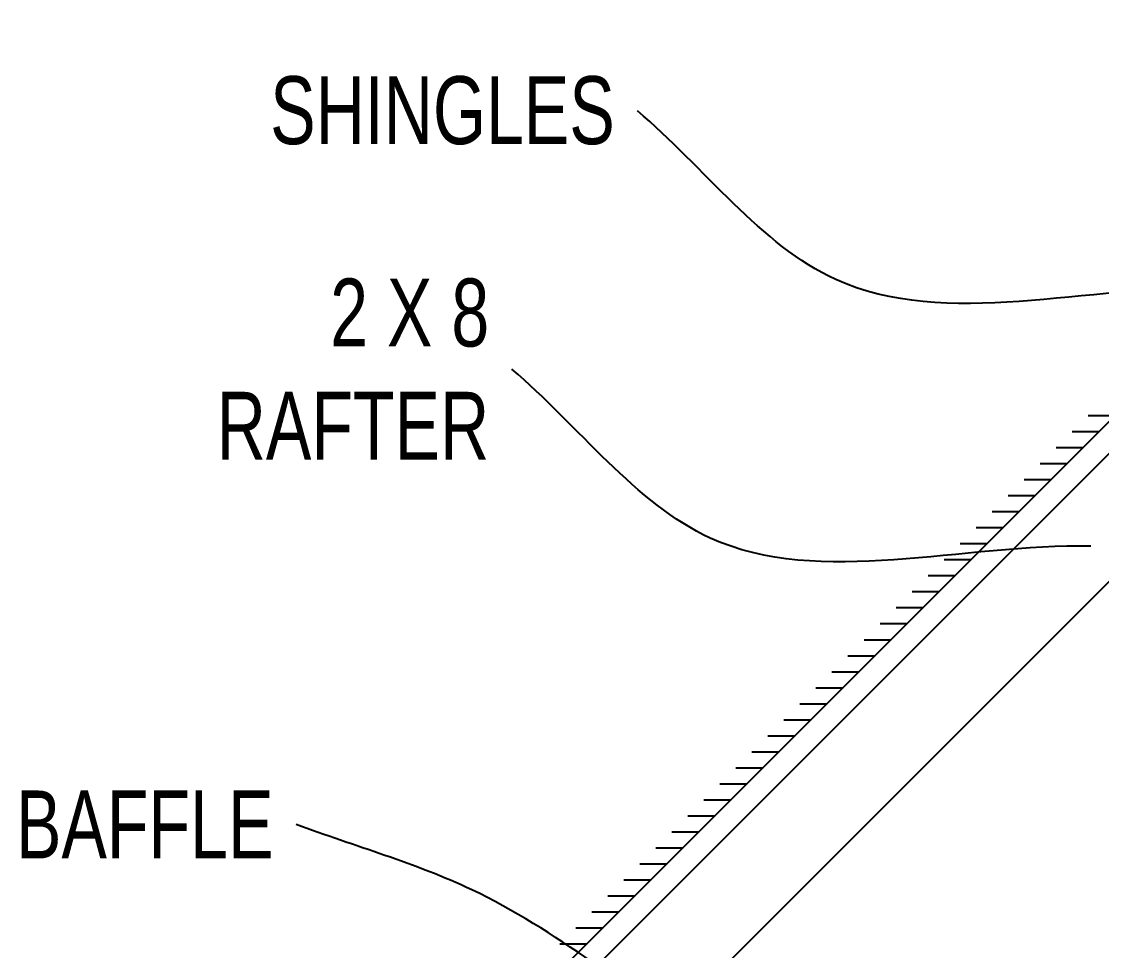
# Model space of a CAD drawing. Header units: inches. Extents: x 43 to 7578, y 1297 to 3809.
# Drawn here: x 5702.3 to 5773.8, y 1996.8 to 2058.3 of the extents above; entities that cross this region are included whole.
import ezdxf

# ---------------------------------------------------------------- set-up
doc = ezdxf.new("R2010")
doc.units = ezdxf.units.IN
doc.header["$LTSCALE"] = 0.5
doc.header["$MEASUREMENT"] = 0
doc.styles.add('Arch-Dim', font='romans.shx', dxfattribs={"width": 0.75})
doc.dimstyles.new('Annotative$7', dxfattribs={"dimscale": 96, "dimtxt": 0.09375, "dimasz": 0.0625, "dimexe": 0.0625, "dimexo": 0.0625, "dimgap": 0.03125, "dimtad": 0, "dimdec": 4, "dimzin": 3, "dimdsep": 46, "dimlunit": 4, "dimtxsty": 'Arch-Dim', "dimblk": 'ARCHTICK', "dimcen": 0.09375, "dimazin": 2, "dimtfac": 0.75, "dimtdec": 4, "dimtix": 1, "dimtmove": 2, "dimatfit": 3, "dimfxl": 1, "dimtolj": 1, "dimtzin": 0, "dimarcsym": 0})

# ---------------------------------------------------------------- blocks, each defined once
blk = doc.blocks.new('_ArchTick')
at = {"color": 0, "linetype": 'ByBlock', "const_width": 0.15}
blk.add_lwpolyline([(-0.5, -0.5), (0.5, 0.5)], dxfattribs=at)

msp = doc.modelspace()

# ---------------------------------------------------------------- linework, layer by layer
for p, q in [((5726.20624, 1983.71463), (5835.17526, 2092.68364)), ((5727.73137, 1983.11843), (5836.52012, 2091.90719)), ((5728.73137, 1975.63315), (5819.05979, 2065.96158)), ((5774.71763, 2032.22601), (5772.96763, 2032.22601)), ((5773.65697, 2031.16535), (5771.90697, 2031.16535)), ((5772.5963, 2030.10469), (5770.8463, 2030.10469)), ((5771.53564, 2029.04403), (5769.78564, 2029.04403)), ((5770.47498, 2027.98337), (5768.72498, 2027.98337)), ((5769.41432, 2026.92271), (5767.66432, 2026.92271)), ((5768.35366, 2025.86205), (5766.60366, 2025.86205)), ((5767.293, 2024.80139), (5765.543, 2024.80139)), ((5766.23234, 2023.74073), (5764.48234, 2023.74073)), ((5765.17168, 2022.68007), (5763.42168, 2022.68007)), ((5764.11102, 2021.61941), (5762.36102, 2021.61941)), ((5763.05036, 2020.55875), (5761.30036, 2020.55875)), ((5761.9897, 2019.49809), (5760.2397, 2019.49809)), ((5760.92904, 2018.43743), (5759.17904, 2018.43743)), ((5759.86838, 2017.37677), (5758.11838, 2017.37677)), ((5758.80772, 2016.31611), (5757.05772, 2016.31611)), ((5757.74706, 2015.25545), (5755.99706, 2015.25545)), ((5756.6864, 2014.19479), (5754.9364, 2014.19479)), ((5755.62574, 2013.13413), (5753.87574, 2013.13413)), ((5754.56508, 2012.07347), (5752.81508, 2012.07347)), ((5753.50442, 2011.01281), (5751.75442, 2011.01281)), ((5752.44376, 2009.95215), (5750.69376, 2009.95215)), ((5751.3831, 2008.89149), (5749.6331, 2008.89149)), ((5750.32244, 2007.83083), (5748.57244, 2007.83083)), ((5749.26178, 2006.77017), (5747.51178, 2006.77017)), ((5748.20112, 2005.70951), (5746.45112, 2005.70951)), ((5747.14046, 2004.64885), (5745.39046, 2004.64885)), ((5746.0798, 2003.58819), (5744.3298, 2003.58819)), ((5745.01914, 2002.52753), (5743.26914, 2002.52753)), ((5743.95848, 2001.46687), (5742.20848, 2001.46687)), ((5742.89782, 2000.40621), (5741.14782, 2000.40621)), ((5741.83716, 1999.34555), (5740.08716, 1999.34555)), ((5740.7765, 1998.28489), (5739.0265, 1998.28489)), ((5739.71584, 1997.22423), (5737.96584, 1997.22423))]:
    msp.add_line(p, q)

# ---------------------------------------------------------------- texts
at = {"char_height": 4.5, "attachment_point": 6, "style": 'Arch-Dim'}
for s, insert in [('\\A1;{\\fCityBlueprint|b0|i0|c2|p2;SHINGLES}', (5741.60796, 2052.44351)), ('\\A1;{\\fCityBlueprint|b0|i0|c2|p2;2 X 8\\PRAFTER}', (5733.29413, 2035.32008)), ('\\A1;{\\fCityBlueprint|b0|i0|c2|p2;BAFFLE}', (5719.00335, 2005.15742))]:
    msp.add_mtext(s, dxfattribs=dict(at, insert=insert))

# ---------------------------------------------------------------- leaders
at = {"path_type": 1, "annotation_type": 0, "has_hookline": 1, "hookline_direction": 1}
for points, text_width in [([(5781.45291, 2040.71129), (5756.24517, 2041.25496), (5743.10796, 2052.44351)], 15.6057), ([(5773.13907, 2023.58786), (5747.93134, 2024.13153), (5734.79413, 2035.32008)], 11.47416), ([(5747.8003, 1990.73437), (5732.13992, 2000.82539), (5720.50335, 2005.15742)], 11.86083)]:
    msp.add_leader(points, dimstyle='Annotative$7', override={"dimscale": 0}, dxfattribs=dict(at, text_width=text_width))

doc.saveas('drawing.dxf')
